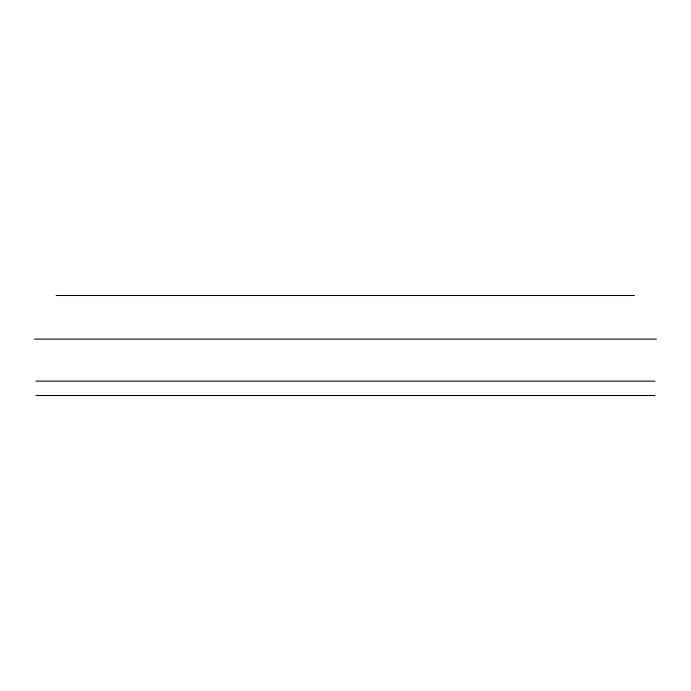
<?xml version="1.0" encoding="UTF-8"?>
<svg xmlns="http://www.w3.org/2000/svg" width="691" height="691" viewBox="0 0 691 691"><rect width="100%" height="100%" fill="white"/><g stroke="black" fill="none" stroke-linecap="round" stroke-linejoin="round"><path stroke-width="1.04" d="M56.161 295.489L634.424 295.489M34.55 339.1L656.45 339.1M35.992 381.121L654.982 381.121M35.992 395.511L654.982 395.511"/></g></svg>
